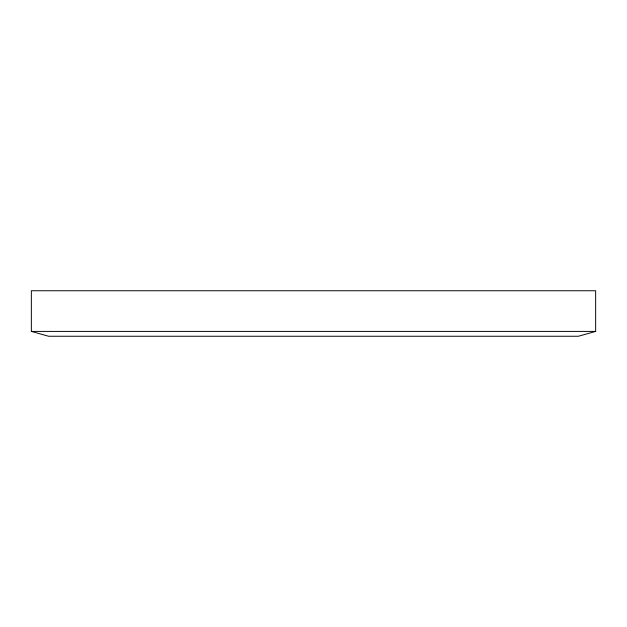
<?xml version="1.0" encoding="UTF-8"?>
<svg xmlns="http://www.w3.org/2000/svg" width="627" height="627" viewBox="0 0 627 627"><rect width="100%" height="100%" fill="white"/><g stroke="black" fill="none" stroke-linecap="round" stroke-linejoin="round"><path stroke-width="0.94" d="M595.65 331.409L578.407 336.252L48.592 336.252L31.35 331.409L31.35 290.748L595.65 290.748L595.65 331.409L31.35 331.409"/></g></svg>
